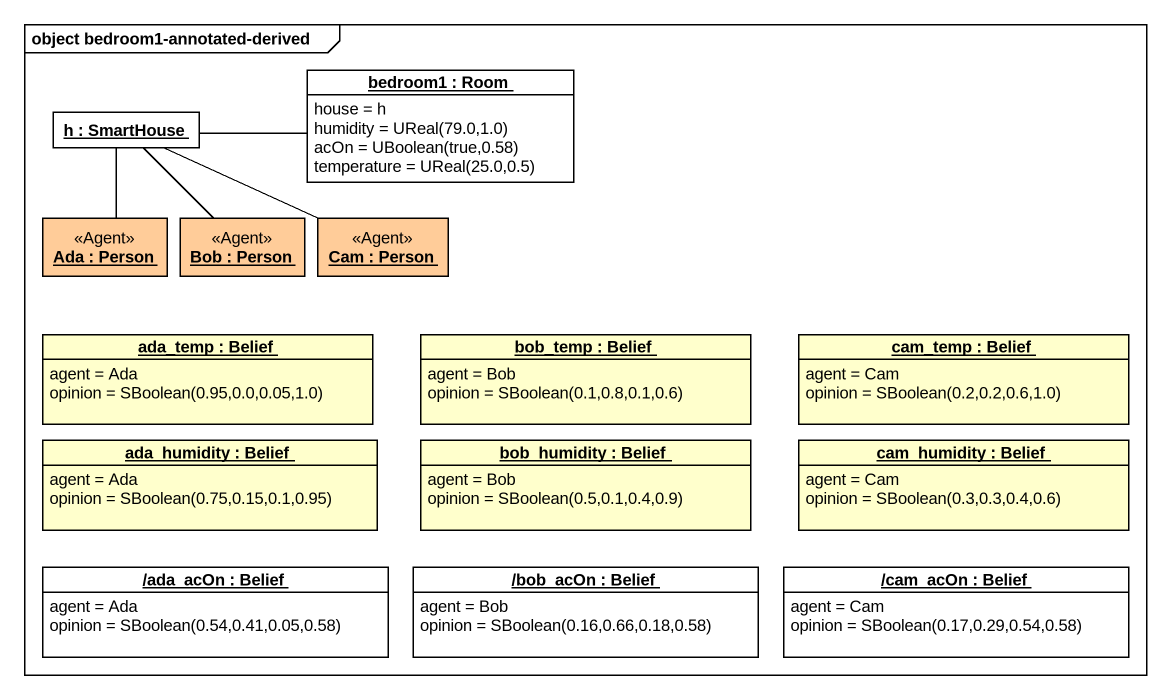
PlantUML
@startuml
mainframe object bedroom1-annotated-derived
hide circle
hide empty members
object "bedroom1 : Room" as bedroom1 {
  house = h
  humidity = UReal(79.0,1.0)
  acOn = UBoolean(true,0.58)
  temperature = UReal(25.0,0.5)
}
object "h : SmartHouse" as h
object "Ada : Person" as Ada <<Agent>> #FFCC99
object "Bob : Person" as Bob <<Agent>> #FFCC99
object "Cam : Person" as Cam <<Agent>> #FFCC99
object "ada_temp : Belief" as ada_temp #FFFFCC {
  agent = Ada
  opinion = SBoolean(0.95,0.0,0.05,1.0)
}
object "bob_temp : Belief" as bob_temp #FFFFCC {
  agent = Bob
  opinion = SBoolean(0.1,0.8,0.1,0.6)
}
object "cam_temp : Belief" as cam_temp #FFFFCC {
  agent = Cam
  opinion = SBoolean(0.2,0.2,0.6,1.0)
}
object "ada_humidity : Belief" as ada_humidity #FFFFCC {
  agent = Ada
  opinion = SBoolean(0.75,0.15,0.1,0.95)
}
object "bob_humidity : Belief" as bob_humidity #FFFFCC {
  agent = Bob
  opinion = SBoolean(0.5,0.1,0.4,0.9)
}
object "cam_humidity : Belief" as cam_humidity #FFFFCC {
  agent = Cam
  opinion = SBoolean(0.3,0.3,0.4,0.6)
}
object "/ada_acOn : Belief" as ada_acOn {
  agent = Ada
  opinion = SBoolean(0.54,0.41,0.05,0.58)
}
object "/bob_acOn : Belief" as bob_acOn {
  agent = Bob
  opinion = SBoolean(0.16,0.66,0.18,0.58)
}
object "/cam_acOn : Belief" as cam_acOn {
  agent = Cam
  opinion = SBoolean(0.17,0.29,0.54,0.58)
}
h -right- bedroom1
h -- Ada
h -- Bob
h -right- Cam
@enduml
